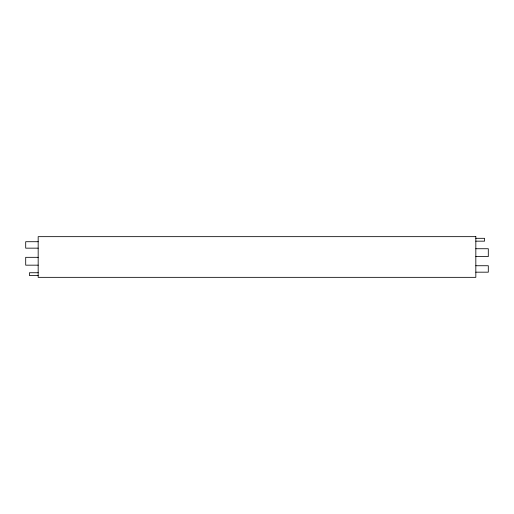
<?xml version="1.0" encoding="UTF-8"?>
<svg xmlns="http://www.w3.org/2000/svg" width="514" height="514" viewBox="0 0 514 514"><rect width="100%" height="100%" fill="white"/><g stroke="black" fill="none" stroke-linecap="round" stroke-linejoin="round"><path stroke-width="0.77" d="M475.829 238.31L484.541 238.31L484.541 241.162L475.829 241.162M38.171 241.715L25.7 241.715L25.7 248.153L38.171 248.153M475.829 248.731L488.3 248.731L488.3 256.576L475.829 256.576M38.171 257.321L25.7 257.321L25.7 265.166L38.171 265.166M475.829 265.738L488.3 265.738L488.3 272.176L475.829 272.176M38.171 272.735L29.459 272.735L29.459 275.581L38.171 275.581M475.829 236.658L38.171 236.658L38.171 277.342L475.829 277.342L475.829 236.658"/></g></svg>
